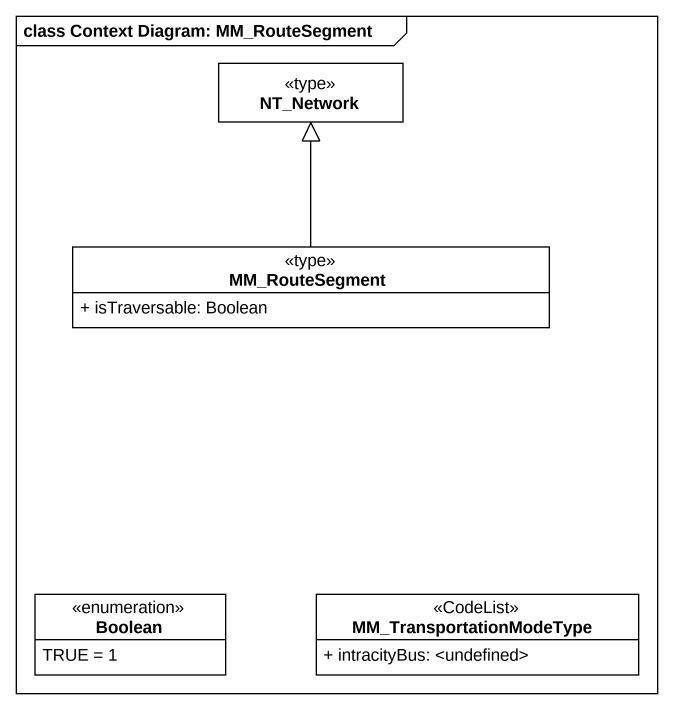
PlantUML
@startuml
mainframe class Context Diagram: MM_RouteSegment
hide circle
hide empty members
skinparam classAttributeIconSize 0
class NT_Network <<type>>
class MM_RouteSegment <<type>> {
  + isTraversable: Boolean
}
enum Boolean {
  TRUE = 1
}
class MM_TransportationModeType <<CodeList>> {
  + intracityBus: <undefined>
}
MM_RouteSegment -up-|> NT_Network
@enduml
